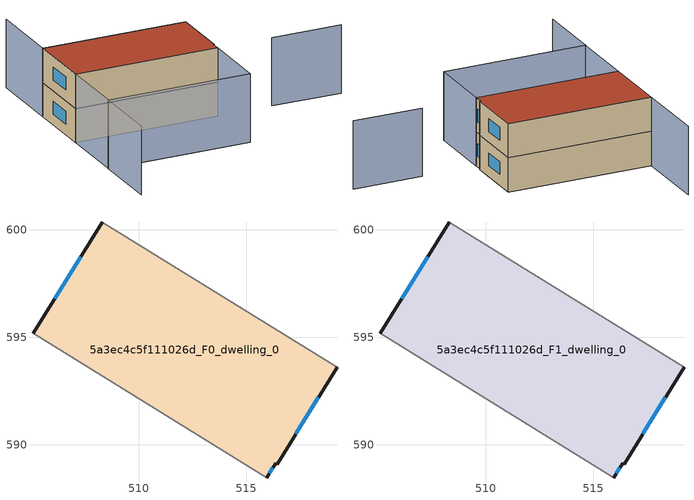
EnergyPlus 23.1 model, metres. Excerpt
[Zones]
5a3ec4c5f111026d_F0_dwelling_0
 floor ground (EU_floor_Construction): 519.22,593.61 516.43,589.11 516.37,589.14 515.94,588.46 505.09,595.18 508.31,600.36 z0
 wall outside (EU_wall_Construction): 515.94,588.46 516.37,589.14 516.43,589.11 519.22,593.61 / 508.31,600.36 505.09,595.18 z0:3
 wall adiabatic (EU_wall_Construction): 519.22,593.61 508.31,600.36 / 505.09,595.18 515.94,588.46 z0:3
 window (EU_Window_Construction): 517.3,590.51 518.35,592.2 / 516.08,588.68 516.24,588.93 / 507.3,598.74 506.09,596.79 z0.93:2.07
5a3ec4c5f111026d_F1_dwelling_0
 floor to 5a3ec4c5f111026d_F0_dwelling_0 (EU_floor_Construction): 519.22,593.61 516.43,589.11 516.37,589.14 515.94,588.46 505.09,595.18 508.31,600.36 z3
 wall outside (EU_wall_Construction): 515.94,588.46 516.37,589.14 516.43,589.11 519.22,593.61 / 508.31,600.36 505.09,595.18 z3:6
 wall adiabatic (EU_wall_Construction): 519.22,593.61 508.31,600.36 / 505.09,595.18 515.94,588.46 z3:6
 window (EU_Window_Construction): 517.3,590.51 518.35,592.2 / 516.08,588.68 516.24,588.93 / 507.3,598.74 506.09,596.79 z3.93:5.07
 roof outside (EU_roof_Construction): 516.43,589.11 519.22,593.61 508.31,600.36 505.09,595.18 515.94,588.46 516.37,589.14 z6
shading: 498.66,584.82 501.87,590 / 520.16,585.94 525.4,582.62 / 508.31,600.36 511.91,606.18 / 501.87,590 512.72,583.29 / 505.08,595.19 515.95,588.46 / 515.95,588.46 512.74,583.28 / 512.74,583.28 501.87,590 / 501.87,590 505.08,595.19 z0:6
[Building]
EU S2 Campaign: North Axis=0; Terrain=City; Solar Distribution=FullExterior
[Site:Location]
Montreal-Trudeau.Intl.AP: Latitude=45.4667; Longitude=-73.75; Time Zone=-5; Elevation=36
[SizingPeriod:WeatherFileDays]
AnnualSizingPeriod: Begin Month=1; Begin Day of Month=1; End Month=12; End Day of Month=31; Day of Week for Start Day=Monday; Use Weather File Daylight Saving Period=No; Use Weather File Rain and Snow Indicators=No
[MATERIAL]
EU_InternalMass_Material: Roughness=MediumRough; Thickness=0.1; Conductivity=1; Density=1800; Specific Heat=900; Thermal Absorptance=0.9; Solar Absorptance=0.7; Visible Absorptance=0.7
[MATERIAL:NOMASS] Roughness=MediumRough; Thermal Absorptance=0.9; Solar Absorptance=0.7; Visible Absorptance=0.7
Name | Thermal Resistance
EU_wall_NoMass; EU_floor_NoMass | 1.51479
EU_roof_NoMass | 2.84114
[WINDOWMATERIAL:SIMPLEGLAZINGSYSTEM]
EU_Window_SimpleGlazing: UFactor=3.53504; Solar Heat Gain Coefficient=0.8; Visible Transmittance=0.8
[CONSTRUCTION]
EU_wall_Construction: EU_wall_NoMass
EU_roof_Construction: EU_roof_NoMass
EU_floor_Construction: EU_floor_NoMass
EU_Window_Construction: EU_Window_SimpleGlazing
EU_InternalMass_Construction: EU_InternalMass_Material
[ZONE] Type=1; Multiplier=1; Ceiling Height=autocalculate; Floor Area=autocalculate; Part of Total Floor Area=Yes
Name | Volume
5a3ec4c5f111026d_F0_dwelling_0 | 234.477
5a3ec4c5f111026d_F1_dwelling_0 | 234.476
[INTERNALMASS] Construction=EU_InternalMass_Construction; Surface Area=78.1588
Name | Zone or ZoneList
5a3ec4c5f111026d_F0_dwelling_0_EU_InternalMass | 5a3ec4c5f111026d_F0_dwelling_0
5a3ec4c5f111026d_F1_dwelling_0_EU_InternalMass | 5a3ec4c5f111026d_F1_dwelling_0
[OTHEREQUIPMENT] Fuel Type=Electricity; Design Level Calculation Method=Watts/Area; Power per Zone Floor Area=1; Fraction Latent=0; Fraction Radiant=0; Fraction Lost=0; Carbon Dioxide Generation Rate=0; EndUse Subcategory=EU_Step8_InternalGains
Name | Zone or ZoneList or Space or SpaceList | Schedule
EU_Step8_InternalGain_5a3ec4c5f111026d_F0_dwelling_0_f000 | 5a3ec4c5f111026d_F0_dwelling_0 | EU_Step8_GainSchedule_5a3ec4c5f111026d_F0_dwelling_0_f000
EU_Step8_InternalGain_5a3ec4c5f111026d_F1_dwelling_0_f000 | 5a3ec4c5f111026d_F1_dwelling_0 | EU_Step8_GainSchedule_5a3ec4c5f111026d_F1_dwelling_0_f000
[ZONEVENTILATION:DESIGNFLOWRATE] Schedule=EU_AlwaysOn; Design Flow Rate Calculation Method=AirChanges/Hour; Air Changes per Hour=0.775154; Ventilation Type=Natural; Fan Pressure Rise=0; Fan Total Efficiency=1; Constant Term Coefficient=1; Temperature Term Coefficient=0; Velocity Term Coefficient=0; Velocity Squared Term Coefficient=0; Minimum Indoor Temperature=-100; Maximum Indoor Temperature=100; Delta Temperature=-100; Minimum Outdoor Temperature=-100; Maximum Outdoor Temperature=100; Maximum Wind Speed=40
Name | Zone or ZoneList or Space or SpaceList
EU_ConstantAir_5a3ec4c5f111026d_F0_dwelling_0 | 5a3ec4c5f111026d_F0_dwelling_0
EU_ConstantAir_5a3ec4c5f111026d_F1_dwelling_0 | 5a3ec4c5f111026d_F1_dwelling_0
[HVACTEMPLATE:THERMOSTAT] Constant Heating Setpoint=20; Constant Cooling Setpoint=50
EU_HeatOnly_5a3ec4c5f111026d_F0_dwelling_0; EU_HeatOnly_5a3ec4c5f111026d_F1_dwelling_0
[HVACTEMPLATE:ZONE:IDEALLOADSAIRSYSTEM] System Availability Schedule=EU_AlwaysOn; Maximum Heating Supply Air Temperature=50; Minimum Cooling Supply Air Temperature=13; Maximum Heating Supply Air Humidity Ratio=0.0156; Minimum Cooling Supply Air Humidity Ratio=0.0077; Heating Limit=NoLimit; Cooling Limit=NoLimit; Heating Availability Schedule=EU_AlwaysOn; Cooling Availability Schedule=EU_CoolingOff; Dehumidification Control Type=ConstantSensibleHeatRatio; Cooling Sensible Heat Ratio=0.7; Dehumidification Setpoint=60; Humidification Control Type=None; Humidification Setpoint=30; Outdoor Air Method=None; Outdoor Air Flow Rate per Person=0.00944; Outdoor Air Flow Rate per Zone Floor Area=0; Outdoor Air Flow Rate per Zone=0; Demand Controlled Ventilation Type=None; Outdoor Air Economizer Type=NoEconomizer; Heat Recovery Type=None; Sensible Heat Recovery Effectiveness=0.7; Latent Heat Recovery Effectiveness=0.65
Name | Template Thermostat
5a3ec4c5f111026d_F0_dwelling_0 | EU_HeatOnly_5a3ec4c5f111026d_F0_dwelling_0
5a3ec4c5f111026d_F1_dwelling_0 | EU_HeatOnly_5a3ec4c5f111026d_F1_dwelling_0
[SIZING:ZONE] Zone Cooling Design Supply Air Temperature Input Method=SupplyAirTemperature; Zone Cooling Design Supply Air Temperature=13; Zone Heating Design Supply Air Temperature Input Method=SupplyAirTemperature; Zone Heating Design Supply Air Temperature=50; Zone Cooling Design Supply Air Humidity Ratio=0.008; Zone Heating Design Supply Air Humidity Ratio=0.008; Cooling Design Air Flow Method=DesignDay; Cooling Design Air Flow Rate=0; Cooling Minimum Air Flow per Zone Floor Area=0.000762; Cooling Minimum Air Flow=0; Cooling Minimum Air Flow Fraction=0.2; Heating Design Air Flow Method=DesignDay; Heating Design Air Flow Rate=0; Heating Maximum Air Flow per Zone Floor Area=0.002032; Heating Maximum Air Flow=0.141576; Heating Maximum Air Flow Fraction=0.3; Account for Dedicated Outdoor Air System=No; Dedicated Outdoor Air System Control Strategy=NeutralSupplyAir; Dedicated Outdoor Air Low Setpoint Temperature for Design=autosize; Dedicated Outdoor Air High Setpoint Temperature for Design=autosize; Zone Load Sizing Method=Sensible Load Only No Latent Load; Zone Latent Cooling Design Supply Air Humidity Ratio Input Method=HumidityRatioDifference; Zone Cooling Design Supply Air Humidity Ratio Difference=0.005; Zone Latent Heating Design Supply Air Humidity Ratio Input Method=HumidityRatioDifference; Zone Humidification Design Supply Air Humidity Ratio Difference=0.005
5a3ec4c5f111026d_F0_dwelling_0; 5a3ec4c5f111026d_F1_dwelling_0
[SCHEDULE:CONSTANT]
Name | Hourly Value
EU_AlwaysOn | 1
EU_CoolingOff | 0
[SCHEDULE:FILE] Column Number=1; Rows to Skip at Top=0; Number of Hours of Data=8760; Column Separator=Comma; Interpolate to Timestep=No; Minutes per Item=60; Adjust Schedule for Daylight Savings=Yes
Name | File
EU_Step8_GainSchedule_5a3ec4c5f111026d_F0_dwelling_0_f000 | ../../schedules/5a3ec4c5f111026d/5a3ec4c5f111026d_F0_dwelling_0_f000_gain.csv
EU_Step8_GainSchedule_5a3ec4c5f111026d_F1_dwelling_0_f000 | ../../schedules/5a3ec4c5f111026d/5a3ec4c5f111026d_F1_dwelling_0_f000_gain.csv
